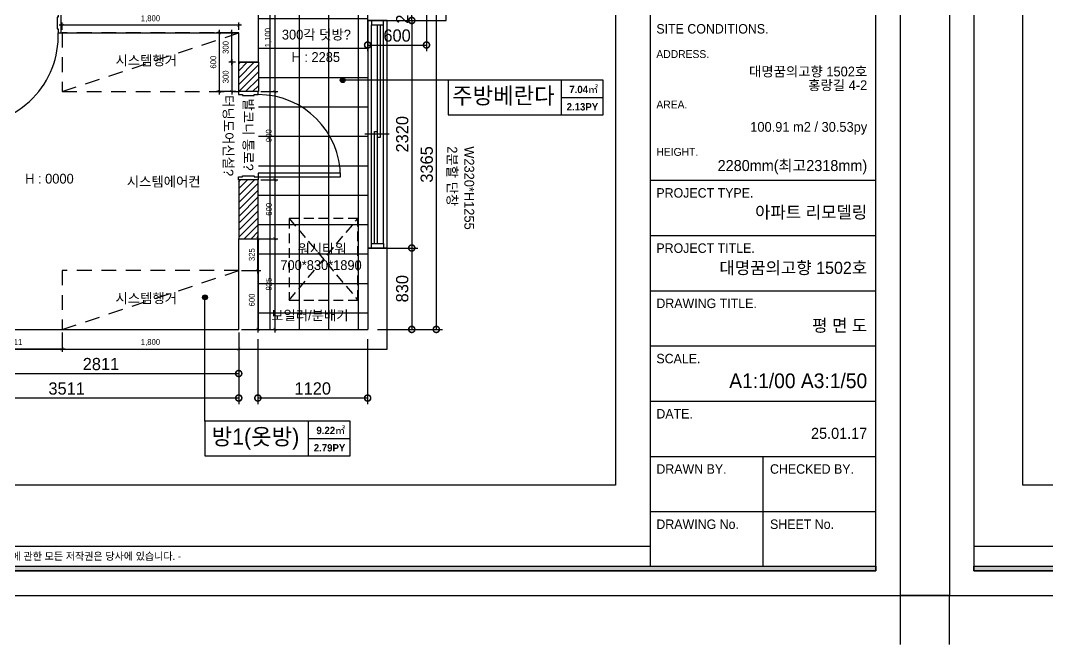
# Model space of a CAD drawing. Header units: millimetres. Extents: x 302328 to 345828, y 111587 to 154829.
# Drawn here: x 314855 to 325328, y 122618 to 128981 of the extents above; entities that cross this region are included whole.
import ezdxf
from ezdxf.enums import TextEntityAlignment as Align

# ---------------------------------------------------------------- set-up
doc = ezdxf.new("R2010")
doc.units = ezdxf.units.MM
doc.header["$LTSCALE"] = 100
doc.header["$PDMODE"] = 3
doc.linetypes.add('DASHEDX2', pattern=[1.5, 1, -0.5])
doc.linetypes.add('HID', pattern=[2.5, 1.5, -1])
doc.layers.get('DEFPOINTS').update_dxf_attribs({"color": 248})
for name, color, linetype in [('0-ELC TEXT', 7, 'Continuous'), ('03-TEXT', 3, 'Continuous'), ('03-WAL NEW', 3, 'Continuous'), ('06-FUR', 6, 'Continuous'), ('07-DIM', 5, 'Continuous'), ('07-DIM WAL', 5, 'Continuous'), ('C-HAT', 251, 'Continuous'), ('C-WALL1', 2, 'Continuous'), ('C-WIN', 4, 'Continuous'), ('CO-DO-FR', 7, 'Continuous'), ('CO-DOOR', 8, 'Continuous'), ('F-SYM', 7, 'Continuous'), ('FORM(YOURNAME)-11', 1, 'Continuous'), ('FORM(YOURNAME)-11 @ 1', 1, 'Continuous')]:
    doc.layers.add(name, color=color, linetype=linetype)
doc.styles.add('HY 울릉도 L', font='')
doc.styles.add('HY울릉도L', font='Expo M.ttf')
doc.styles.add('YOURNAME', font='HY울릉도M.TTF')
doc.styles.add('넥슨고딕', font='NEXONLv1GothicBold.ttf')
doc.styles.add('코레일둥고', font='Korail_Round_Gothic_Medium.ttf')
doc.styles.get('HY 울릉도 L').set_extended_font_data('HY울릉도L')
doc.dimstyles.new('30', dxfattribs={"dimscale": 30, "dimtxt": 2, "dimasz": 1, "dimexe": 1, "dimexo": 1, "dimgap": 1, "dimtad": 1, "dimdec": 0, "dimrnd": 0.05, "dimdsep": 46, "dimlunit": 6, "dimtxsty": 'HY 울릉도 L', "dimblk": 'ARCHTICK', "dimcen": 2.5, "dimdle": 1, "dimclrd": 133, "dimclre": 133, "dimclrt": 30, "dimadec": 0, "dimazin": 0, "dimtfac": 1, "dimtdec": 0, "dimtix": 1, "dimtmove": 2, "dimatfit": 3, "dimldrblk": 'ARCHTICK', "dimfxl": 0, "dimlwd": -1, "dimlwe": -1, "dimarcsym": 0})
doc.dimstyles.new('50', dxfattribs={"dimscale": 50, "dimtxt": 2.5, "dimasz": 2.5, "dimexe": 1.25, "dimexo": 2, "dimtad": 1, "dimdec": 0, "dimtxsty": 'HY울릉도L', "dimblk": 'DOTSMALL', "dimcen": 2.5, "dimclrd": 1, "dimclre": 1, "dimclrt": 2, "dimadec": 0, "dimazin": 0, "dimtfac": 1, "dimtdec": 0, "dimtix": 1, "dimtmove": 0, "dimatfit": 3, "dimldrblk": 'DOTSMALL', "dimfxl": 0, "dimarcsym": 0})
pattern_1 = [(45, (1e-10, -16360.403), (-35.355339, 35.355339), [])]

# ---------------------------------------------------------------- blocks, each defined once
blk = doc.blocks.new('FORM-PLAN')
at = {"layer": 'FORM(YOURNAME)-11'}
h = blk.add_hatch(color=256, dxfattribs=at)
h.dxf.hatch_style = 1
h.paths.add_polyline_path([(-71444, 55115), (10556, 55115), (10556, 54915), (-71444, 54915)])
h.paths.add_polyline_path([(-71444, -2085), (10556, -2085), (10556, -2285), (-71444, -2285)])
at = {"layer": 'DEFPOINTS', "color": 158}
for p, q in [((1346, 54915), (1346, -2085)), ((1346, -1285), (-71444, -1285))]:
    blk.add_line(p, q, dxfattribs=at)
for points in [[(-71444, -2285), (10556, -2285), (10556, 55115), (-71444, 55115)], [(-69444, 53115), (-64, 53115), (-64, 1215), (-69444, 1215)]]:
    blk.add_lwpolyline(points, close=True, dxfattribs=at)
at = {"layer": 'DEFPOINTS', "color": 1}
for points in [[(-72444, -5285), (-72444, -3285), (-74444, -3285)], [(11556, -5285), (11556, -3285), (13556, -3285)]]:
    blk.add_lwpolyline(points, dxfattribs=at)
at = {"layer": 'FORM(YOURNAME)-11', "color": 14}
for p, q in [((1346, 13651), (10556, 13651)), ((1346, 11398), (10556, 11398)), ((1346, 9146), (10556, 9146)), ((1346, 6893), (10556, 6893)), ((1346, 4641), (10556, 4641)), ((1346, 2388), (10556, 2388)), ((5951, 2388), (5951, -2085)), ((1346, 136), (10556, 136))]:
    blk.add_line(p, q, dxfattribs=at)
at = {"layer": 'FORM(YOURNAME)-11', "color": 250}
blk.add_lwpolyline([(-72444, -3285), (11556, -3285), (11556, 56115), (-72444, 56115)], close=True, dxfattribs=at)
at = {"layer": 'FORM(YOURNAME)-11'}
blk.add_lwpolyline([(-71444, -2085), (10556, -2085), (10556, -2285), (-71444, -2285)], close=True, dxfattribs=at)
at = {"layer": 'FORM(YOURNAME)-11', "color": 14, "style": 'YOURNAME'}
for s, height, p in [('SITE CONDITIONS.', 386.14, (1603, 19829)), ('PROJECT TYPE.', 386.14, (1603, 13136)), ('PROJECT TITLE.', 386.14, (1603, 10883)), ('DRAWING TITLE.', 386.14, (1603, 8631)), ('SCALE.', 386.1, (1603, 6378)), ('DATE.', 386.1, (1603, 4126)), ('DRAWN BY.', 386.1, (1603, 1873)), ('CHECKED BY.', 386.14, (6240, 1873)), ('DRAWING No.', 386.14, (1603, -379)), ('SHEET No.', 386.1, (6240, -379))]:
    blk.add_text(s, height=height, dxfattribs=at).set_placement(p, align=Align.MIDDLE_LEFT)
at = {"layer": 'FORM(YOURNAME)-11', "color": 251, "style": 'YOURNAME'}
for s, p in [('ADDRESS.', (1603, 18799)), ('AREA.', (1603, 16740)), ('HEIGHT.', (1603, 14809))]:
    blk.add_text(s, height=321.8, dxfattribs=at).set_placement(p, align=Align.MIDDLE_LEFT)
at = {"layer": 'FORM(YOURNAME)-11', "color": 1, "style": 'YOURNAME'}
blk.add_text("- 본 도서는 어떠한 경우에도 무단으로 도용할 수 없으며 도용시 '지적재산권' 보호에 관한 법률에 의거, 법적 분쟁이 발생합니다.  또한 본 도서에 관한 모든 저작권은 당사에 있습니다. -", height=300, dxfattribs=at).set_placement((-32990, -1685), align=Align.MIDDLE_CENTER)
at = {"layer": 'FORM(YOURNAME)-11', "color": 3, "style": 'YOURNAME'}
for tag, height, p in [('1', 450, (9905, 18188)), ('2', 450, (9905, 17544)), ('3', 450, (9905, 16257)), ('4', 450, (9905, 14326)), ('5', 515, (9905, 12009)), ('6', 515, (9905, 9757)), ('7', 515, (9905, 7504)), ('8', 515, (9905, 5252)), ('9', 515, (9905, 2999)), ('10', 515, (5655, 811)), ('11', 515, (9905, 747)), ('12', 515, (5655, -1441)), ('13', 515, (9905, -1441))]:
    blk.add_attdef(tag, text='', height=height, dxfattribs=at).set_placement(p, align=Align.MIDDLE_RIGHT)
blk = doc.blocks.new('*U956')
at = {"layer": 'F-SYM'}
ref = blk.add_blockref('FORM-PLAN', (320939, 123939), dxfattribs=dict(at, xscale=0.2500000000000001, yscale=0.2500000000000001, zscale=0.2500000000000001))
ref.add_attrib('4', '2280mm(최고2318mm)', dxfattribs={"layer": 'FORM(YOURNAME)-11 @ 1', "color": 3, "height": 112.5, "style": 'YOURNAME'}).set_placement((323490, 127502), align=Align.MIDDLE_RIGHT)
ref.add_attrib('3', '100.91 m2 / 30.53py', dxfattribs={"layer": 'FORM(YOURNAME)-11 @ 1', "color": 3, "height": 100, "style": 'YOURNAME'}).set_placement((323490, 127896), align=Align.MIDDLE_RIGHT)
ref.add_attrib('2', '홍랑길 4-2', dxfattribs={"layer": 'FORM(YOURNAME)-11 @ 1', "color": 3, "height": 100, "style": 'YOURNAME'}).set_placement((323490, 128321), align=Align.MIDDLE_RIGHT)
ref.add_attrib('1', '대명꿈의고향 1502호', dxfattribs={"layer": 'FORM(YOURNAME)-11 @ 1', "color": 3, "height": 100, "style": 'YOURNAME'}).set_placement((323490, 128461), align=Align.MIDDLE_RIGHT)
ref.add_attrib('5', '아파트 리모델링', dxfattribs={"layer": 'FORM(YOURNAME)-11 @ 1', "color": 3, "height": 125, "style": 'YOURNAME'}).set_placement((323490, 127026), align=Align.MIDDLE_RIGHT)
ref.add_attrib('6', '대명꿈의고향 1502호', dxfattribs={"layer": 'FORM(YOURNAME)-11 @ 1', "color": 3, "height": 125, "style": 'YOURNAME'}).set_placement((323490, 126459), align=Align.MIDDLE_RIGHT)
ref.add_attrib('7', '평 면 도', dxfattribs={"layer": 'FORM(YOURNAME)-11 @ 1', "color": 3, "height": 125, "style": 'YOURNAME'}).set_placement((323490, 125871), align=Align.MIDDLE_RIGHT)
ref.add_attrib('8', 'A1:1/00 A3:1/50', dxfattribs={"layer": 'FORM(YOURNAME)-11 @ 1', "color": 3, "height": 150, "style": 'YOURNAME'}).set_placement((323490, 125307), align=Align.MIDDLE_RIGHT)
ref.add_attrib('9', '25.01.17', dxfattribs={"layer": 'FORM(YOURNAME)-11 @ 1', "color": 3, "height": 112.5, "style": 'YOURNAME'}).set_placement((323490, 124771), align=Align.MIDDLE_RIGHT)
blk = doc.blocks.new('FLOORPLAN')
at = {"layer": 'C-WALL1'}
for p, q in [((340383, 99519), (340383, 99734)), ((338468, 99094), (338468, 99639)), ((336457, 99394), (336457, 99594)), ((339583, 99519), (340383, 99519)), ((336457, 99394), (338268, 99394)), ((338268, 99094), (338268, 99394)), ((338468, 99094), (338268, 99094)), ((338268, 96369), (338268, 97294)), ((338268, 97294), (338468, 97294)), ((338468, 96369), (338468, 97294)), ((339783, 96169), (339783, 97199)), ((334757, 96369), (338268, 96369)), ((338468, 96369), (339583, 96369)), ((327877, 96169), (339783, 96169))]:
    blk.add_line(p, q, dxfattribs=at)
blk.add_lwpolyline([(339783, 97199), (339583, 97199), (339583, 96369)], dxfattribs=at)
at = {"layer": 'C-WIN'}
for p, q in [((339623, 97244), (339623, 99474)), ((339683, 97244), (339683, 99474)), ((339743, 97244), (339743, 99474)), ((339803, 98359), (339553, 98359))]:
    blk.add_line(p, q, dxfattribs=at)
for points in [[(339583, 99519), (339583, 97199), (339783, 97199), (339783, 99519)], [(339623, 99474), (339743, 99474), (339743, 99519), (339623, 99519)], [(339743, 97199), (339623, 97199), (339623, 97244), (339743, 97244)]]:
    blk.add_lwpolyline(points, close=True, dxfattribs=at)
for points in [[(339683, 98329), (339713, 98329), (339713, 99474)], [(339653, 97244), (339653, 98389), (339683, 98389)]]:
    blk.add_lwpolyline(points, dxfattribs=at)
at = {"layer": 'CO-DO-FR'}
blk.add_lwpolyline([(336457, 99394), (336457, 99594), (336427, 99594), (336427, 99554), (336417, 99554), (336417, 99434), (336427, 99434), (336427, 99394), (336457, 99394)], close=True, dxfattribs=at)
at = {"layer": 'CO-DOOR'}
blk.add_arc((335517, 99364), 910, 269.3707, 1.8614, dxfattribs=at)
blk = doc.blocks.new('_DOTSMALL')
at = {"color": 0, "linetype": 'ByBlock', "const_width": 0.5}
blk.add_lwpolyline([(-0.0625, 0, 1), (0.0625, 0, 1)], format="xyb", close=True, dxfattribs=at)
blk = doc.blocks.new('*D736')
at = {"layer": '07-DIM', "color": 1, "lineweight": -2}
for p, q in [((318395, 129096), (318395, 128668)), ((318995, 129096), (318995, 128668)), ((318395, 128731), (318995, 128731))]:
    blk.add_line(p, q, dxfattribs=at)
at = {"layer": 'DEFPOINTS', "color": 0}
for p in [(318395, 129196), (318995, 129196), (318995, 128731)]:
    blk.add_point(p, dxfattribs=at)
at = {"layer": '07-DIM', "color": 1, "lineweight": -2, "xscale": 125, "yscale": 125, "zscale": 125, "rotation": 180}
blk.add_blockref('_DOTSMALL', (318395, 128731), dxfattribs=at)
at = {"layer": '07-DIM', "color": 1, "lineweight": -2, "xscale": 125, "yscale": 125, "zscale": 125}
blk.add_blockref('_DOTSMALL', (318995, 128731), dxfattribs=at)
at = {"layer": '07-DIM', "color": 2, "insert": (318695, 128827), "char_height": 125, "attachment_point": 5, "style": 'HY울릉도L'}
blk.add_mtext('600', dxfattribs=at)
blk = doc.blocks.new('*D737')
at = {"layer": '07-DIM', "color": 1, "lineweight": -2}
for p, q in [((318495, 129196), (319158, 129196)), ((319095, 129196), (319095, 125831)), ((318495, 125831), (319158, 125831))]:
    blk.add_line(p, q, dxfattribs=at)
at = {"layer": 'DEFPOINTS', "color": 0}
for p in [(318395, 129196), (318395, 125831), (319095, 125831)]:
    blk.add_point(p, dxfattribs=at)
at = {"layer": '07-DIM', "color": 1, "lineweight": -2, "xscale": 125, "yscale": 125, "zscale": 125}
for p, rotation in [((319095, 129196), 90), ((319095, 125831), 270)]:
    blk.add_blockref('_DOTSMALL', p, dxfattribs=dict(at, rotation=rotation))
at = {"layer": '07-DIM', "color": 2, "insert": (318998, 127513), "char_height": 125, "attachment_point": 5, "rotation": 90, "style": 'HY울릉도L'}
blk.add_mtext('3365', dxfattribs=at)
blk = doc.blocks.new('*D738')
at = {"layer": '07-DIM', "color": 1, "lineweight": -2}
for p, q in [((318845, 129196), (318845, 129321)), ((318495, 129196), (318908, 129196)), ((318845, 128981), (318845, 129196)), ((318495, 128981), (318908, 128981)), ((318845, 128981), (318845, 128856))]:
    blk.add_line(p, q, dxfattribs=at)
at = {"layer": 'DEFPOINTS', "color": 0}
for p in [(318395, 129196), (318845, 129196), (318395, 128981)]:
    blk.add_point(p, dxfattribs=at)
at = {"layer": '07-DIM', "color": 1, "lineweight": -2, "xscale": 125, "yscale": 125, "zscale": 125}
for p, rotation in [((318845, 129196), 270), ((318845, 128981), 90)]:
    blk.add_blockref('_DOTSMALL', p, dxfattribs=dict(at, rotation=rotation))
at = {"layer": '07-DIM', "color": 2, "insert": (318748, 129088), "char_height": 125, "attachment_point": 5, "rotation": 90, "style": 'HY울릉도L'}
blk.add_mtext('215', dxfattribs=at)
blk = doc.blocks.new('*D718')
at = {"layer": '07-DIM', "color": 1, "lineweight": -2}
for p, q in [((318495, 128981), (318908, 128981)), ((318845, 128981), (318845, 126661)), ((318535, 126661), (318908, 126661))]:
    blk.add_line(p, q, dxfattribs=at)
at = {"layer": 'DEFPOINTS', "color": 0}
for p in [(318395, 128981), (318435, 126661), (318845, 126661)]:
    blk.add_point(p, dxfattribs=at)
at = {"layer": '07-DIM', "color": 1, "lineweight": -2, "xscale": 125, "yscale": 125, "zscale": 125}
for p, rotation in [((318845, 128981), 90), ((318845, 126661), 270)]:
    blk.add_blockref('_DOTSMALL', p, dxfattribs=dict(at, rotation=rotation))
at = {"layer": '07-DIM', "color": 2, "insert": (318748, 127821), "char_height": 125, "attachment_point": 5, "rotation": 90, "style": 'HY울릉도L'}
blk.add_mtext('2320', dxfattribs=at)
blk = doc.blocks.new('*D719')
at = {"layer": '07-DIM', "color": 1, "lineweight": -2}
for p, q in [((318495, 126661), (318908, 126661)), ((318845, 126661), (318845, 125831)), ((318495, 125831), (318908, 125831))]:
    blk.add_line(p, q, dxfattribs=at)
at = {"layer": 'DEFPOINTS', "color": 0}
for p in [(318395, 126661), (318395, 125831), (318845, 125831)]:
    blk.add_point(p, dxfattribs=at)
at = {"layer": '07-DIM', "color": 1, "lineweight": -2, "xscale": 125, "yscale": 125, "zscale": 125}
for p, rotation in [((318845, 126661), 90), ((318845, 125831), 270)]:
    blk.add_blockref('_DOTSMALL', p, dxfattribs=dict(at, rotation=rotation))
at = {"layer": '07-DIM', "color": 2, "insert": (318748, 126246), "char_height": 125, "attachment_point": 5, "rotation": 90, "style": 'HY울릉도L'}
blk.add_mtext('830', dxfattribs=at)
blk = doc.blocks.new('*D720')
at = {"layer": '07-DIM', "color": 1, "lineweight": -2}
for p, q in [((317275, 125731), (317275, 125068)), ((318395, 125731), (318395, 125068)), ((318395, 125131), (317275, 125131))]:
    blk.add_line(p, q, dxfattribs=at)
at = {"layer": 'DEFPOINTS', "color": 0}
for p in [(317275, 125831), (318395, 125831), (317275, 125131)]:
    blk.add_point(p, dxfattribs=at)
at = {"layer": '07-DIM', "color": 1, "lineweight": -2, "xscale": 125, "yscale": 125, "zscale": 125, "rotation": 180}
blk.add_blockref('_DOTSMALL', (317275, 125131), dxfattribs=at)
at = {"layer": '07-DIM', "color": 1, "lineweight": -2, "xscale": 125, "yscale": 125, "zscale": 125}
blk.add_blockref('_DOTSMALL', (318395, 125131), dxfattribs=at)
at = {"layer": '07-DIM', "color": 2, "insert": (317835, 125228), "char_height": 125, "attachment_point": 5, "style": 'HY울릉도L'}
blk.add_mtext('1120', dxfattribs=at)
blk = doc.blocks.new('*D721')
at = {"layer": '07-DIM', "color": 1, "lineweight": -2}
for p, q in [((313569, 125731), (313569, 125068)), ((317080, 125731), (317080, 125068)), ((317080, 125131), (313569, 125131))]:
    blk.add_line(p, q, dxfattribs=at)
at = {"layer": 'DEFPOINTS', "color": 0}
for p in [(313569, 125831), (317080, 125831), (313569, 125131)]:
    blk.add_point(p, dxfattribs=at)
at = {"layer": '07-DIM', "color": 1, "lineweight": -2, "xscale": 125, "yscale": 125, "zscale": 125, "rotation": 180}
blk.add_blockref('_DOTSMALL', (313569, 125131), dxfattribs=at)
at = {"layer": '07-DIM', "color": 1, "lineweight": -2, "xscale": 125, "yscale": 125, "zscale": 125}
blk.add_blockref('_DOTSMALL', (317080, 125131), dxfattribs=at)
at = {"layer": '07-DIM', "color": 2, "insert": (315325, 125227), "char_height": 125, "attachment_point": 5, "style": 'HY울릉도L'}
blk.add_mtext('3511', dxfattribs=at)
blk = doc.blocks.new('*D705')
at = {"layer": '07-DIM', "color": 1, "lineweight": -2}
for p, q in [((314269, 125731), (314269, 125318)), ((317080, 125731), (317080, 125318)), ((314269, 125381), (317080, 125381))]:
    blk.add_line(p, q, dxfattribs=at)
at = {"layer": 'DEFPOINTS', "color": 0}
for p in [(314269, 125831), (317080, 125831), (317080, 125381)]:
    blk.add_point(p, dxfattribs=at)
at = {"layer": '07-DIM', "color": 1, "lineweight": -2, "xscale": 125, "yscale": 125, "zscale": 125, "rotation": 180}
blk.add_blockref('_DOTSMALL', (314269, 125381), dxfattribs=at)
at = {"layer": '07-DIM', "color": 1, "lineweight": -2, "xscale": 125, "yscale": 125, "zscale": 125}
blk.add_blockref('_DOTSMALL', (317080, 125381), dxfattribs=at)
at = {"layer": '07-DIM', "color": 2, "insert": (315675, 125477), "char_height": 125, "attachment_point": 5, "style": 'HY울릉도L'}
blk.add_mtext('2811', dxfattribs=at)
blk = doc.blocks.new('_ArchTick')
at = {"color": 0, "linetype": 'ByBlock', "const_width": 0.15}
blk.add_lwpolyline([(-0.5, -0.5), (0.5, 0.5)], dxfattribs=at)
blk = doc.blocks.new('*D756')
at = {"layer": '07-DIM WAL', "color": 133}
for p, q in [((314269, 125801), (314269, 125601)), ((315280, 125801), (315280, 125601)), ((315310, 125631), (314239, 125631))]:
    blk.add_line(p, q, dxfattribs=at)
at = {"layer": 'DEFPOINTS', "color": 0}
for p in [(314269, 125831), (315280, 125831), (314269, 125631)]:
    blk.add_point(p, dxfattribs=at)
at = {"layer": '07-DIM WAL', "color": 133, "xscale": 30, "yscale": 30, "zscale": 30, "rotation": 180}
blk.add_blockref('_ArchTick', (314269, 125631), dxfattribs=at)
at = {"layer": '07-DIM WAL', "color": 133, "xscale": 30, "yscale": 30, "zscale": 30}
blk.add_blockref('_ArchTick', (315280, 125631), dxfattribs=at)
at = {"layer": '07-DIM WAL', "color": 30, "insert": (314775, 125697), "char_height": 60, "attachment_point": 5, "style": 'HY 울릉도 L'}
blk.add_mtext('1,011', dxfattribs=at)
blk = doc.blocks.new('*D757')
at = {"layer": '07-DIM WAL', "color": 133}
for p, q in [((315280, 125801), (315280, 125601)), ((317080, 125801), (317080, 125601)), ((315250, 125631), (317110, 125631))]:
    blk.add_line(p, q, dxfattribs=at)
at = {"layer": 'DEFPOINTS', "color": 0}
for p in [(315280, 125831), (317080, 125831), (317080, 125631)]:
    blk.add_point(p, dxfattribs=at)
at = {"layer": '07-DIM WAL', "color": 133, "xscale": 30, "yscale": 30, "zscale": 30, "rotation": 180}
blk.add_blockref('_ArchTick', (315280, 125631), dxfattribs=at)
at = {"layer": '07-DIM WAL', "color": 133, "xscale": 30, "yscale": 30, "zscale": 30}
blk.add_blockref('_ArchTick', (317080, 125631), dxfattribs=at)
at = {"layer": '07-DIM WAL', "color": 30, "insert": (316180, 125697), "char_height": 60, "attachment_point": 5, "style": 'HY 울릉도 L'}
blk.add_mtext('1,800', dxfattribs=at)
blk = doc.blocks.new('*D758')
at = {"layer": '07-DIM WAL', "color": 133}
for p, q in [((317110, 126431), (317305, 126431)), ((317275, 126461), (317275, 125801)), ((317110, 125831), (317305, 125831))]:
    blk.add_line(p, q, dxfattribs=at)
at = {"layer": 'DEFPOINTS', "color": 0}
for p in [(317080, 126431), (317080, 125831), (317275, 125831)]:
    blk.add_point(p, dxfattribs=at)
at = {"layer": '07-DIM WAL', "color": 133, "xscale": 30, "yscale": 30, "zscale": 30}
for p, rotation in [((317275, 126431), 90), ((317275, 125831), 270)]:
    blk.add_blockref('_ArchTick', p, dxfattribs=dict(at, rotation=rotation))
at = {"layer": '07-DIM WAL', "color": 30, "insert": (317214, 126131), "char_height": 60, "attachment_point": 5, "rotation": 90, "style": 'HY 울릉도 L'}
blk.add_mtext('600', dxfattribs=at)
blk = doc.blocks.new('*D759')
at = {"layer": '07-DIM WAL', "color": 133}
for p, q in [((317050, 128856), (316852, 128856)), ((316882, 128886), (316882, 128226)), ((317050, 128256), (316852, 128256))]:
    blk.add_line(p, q, dxfattribs=at)
at = {"layer": 'DEFPOINTS', "color": 0}
for p in [(317080, 128856), (316882, 128256), (317080, 128256)]:
    blk.add_point(p, dxfattribs=at)
at = {"layer": '07-DIM WAL', "color": 133, "xscale": 30, "yscale": 30, "zscale": 30}
for p, rotation in [((316882, 128856), 90), ((316882, 128256), 270)]:
    blk.add_blockref('_ArchTick', p, dxfattribs=dict(at, rotation=rotation))
at = {"layer": '07-DIM WAL', "color": 30, "insert": (316821, 128556), "char_height": 60, "attachment_point": 5, "rotation": 90, "style": 'HY 울릉도 L'}
blk.add_mtext('600', dxfattribs=at)
blk = doc.blocks.new('*D728')
at = {"layer": '07-DIM WAL', "color": 133}
for p, q in [((317110, 126756), (317305, 126756)), ((317275, 126401), (317275, 126786)), ((317110, 126431), (317305, 126431))]:
    blk.add_line(p, q, dxfattribs=at)
at = {"layer": 'DEFPOINTS', "color": 0}
for p in [(317080, 126756), (317275, 126756), (317080, 126431)]:
    blk.add_point(p, dxfattribs=at)
at = {"layer": '07-DIM WAL', "color": 133, "xscale": 30, "yscale": 30, "zscale": 30}
for p, rotation in [((317275, 126756), 90), ((317275, 126431), 270)]:
    blk.add_blockref('_ArchTick', p, dxfattribs=dict(at, rotation=rotation))
at = {"layer": '07-DIM WAL', "color": 30, "insert": (317214, 126593), "char_height": 60, "attachment_point": 5, "rotation": 90, "style": 'HY 울릉도 L'}
blk.add_mtext('325', dxfattribs=at)
blk = doc.blocks.new('*D703')
at = {"layer": '07-DIM WAL', "color": 133}
for p, q in [((317305, 126756), (317478, 126756)), ((317448, 126786), (317448, 125801)), ((317305, 125831), (317478, 125831))]:
    blk.add_line(p, q, dxfattribs=at)
at = {"layer": 'DEFPOINTS', "color": 0}
for p in [(317275, 126756), (317275, 125831), (317448, 125831)]:
    blk.add_point(p, dxfattribs=at)
at = {"layer": '07-DIM WAL', "color": 133, "xscale": 30, "yscale": 30, "zscale": 30}
for p, rotation in [((317448, 126756), 90), ((317448, 125831), 270)]:
    blk.add_blockref('_ArchTick', p, dxfattribs=dict(at, rotation=rotation))
at = {"layer": '07-DIM WAL', "color": 30, "insert": (317387, 126293), "char_height": 60, "attachment_point": 5, "rotation": 90, "style": 'HY 울릉도 L'}
blk.add_mtext('925', dxfattribs=at)
blk = doc.blocks.new('*D763')
at = {"layer": '07-DIM WAL', "color": 133}
for p, q in [((317048, 128856), (316979, 128856)), ((317009, 128526), (317009, 128886)), ((317048, 128556), (316979, 128556))]:
    blk.add_line(p, q, dxfattribs=at)
at = {"layer": 'DEFPOINTS', "color": 0}
for p in [(317009, 128856), (317078, 128856), (317078, 128556)]:
    blk.add_point(p, dxfattribs=at)
at = {"layer": '07-DIM WAL', "color": 133, "xscale": 30, "yscale": 30, "zscale": 30}
for p, rotation in [((317009, 128856), 90), ((317009, 128556), 270)]:
    blk.add_blockref('_ArchTick', p, dxfattribs=dict(at, rotation=rotation))
at = {"layer": '07-DIM WAL', "color": 30, "insert": (316947, 128706), "char_height": 60, "attachment_point": 5, "rotation": 90, "style": 'HY 울릉도 L'}
blk.add_mtext('300', dxfattribs=at)
blk = doc.blocks.new('*D764')
at = {"layer": '07-DIM WAL', "color": 133}
for p, q in [((317048, 128556), (316979, 128556)), ((317009, 128586), (317009, 128226)), ((317048, 128256), (316979, 128256))]:
    blk.add_line(p, q, dxfattribs=at)
at = {"layer": 'DEFPOINTS', "color": 0}
for p in [(317078, 128556), (317009, 128256), (317078, 128256)]:
    blk.add_point(p, dxfattribs=at)
at = {"layer": '07-DIM WAL', "color": 133, "xscale": 30, "yscale": 30, "zscale": 30}
for p, rotation in [((317009, 128556), 90), ((317009, 128256), 270)]:
    blk.add_blockref('_ArchTick', p, dxfattribs=dict(at, rotation=rotation))
at = {"layer": '07-DIM WAL', "color": 30, "insert": (316947, 128406), "char_height": 60, "attachment_point": 5, "rotation": 90, "style": 'HY 울릉도 L'}
blk.add_mtext('300', dxfattribs=at)
blk = doc.blocks.new('*D765')
at = {"layer": '07-DIM WAL', "color": 133}
for p, q in [((317110, 128932), (315250, 128932)), ((315280, 128886), (315280, 128962)), ((317080, 128886), (317080, 128962))]:
    blk.add_line(p, q, dxfattribs=at)
at = {"layer": 'DEFPOINTS', "color": 0}
for p in [(315280, 128932), (315280, 128856), (317080, 128856)]:
    blk.add_point(p, dxfattribs=at)
at = {"layer": '07-DIM WAL', "color": 133, "xscale": 30, "yscale": 30, "zscale": 30, "rotation": 180}
blk.add_blockref('_ArchTick', (315280, 128932), dxfattribs=at)
at = {"layer": '07-DIM WAL', "color": 133, "xscale": 30, "yscale": 30, "zscale": 30}
blk.add_blockref('_ArchTick', (317080, 128932), dxfattribs=at)
at = {"layer": '07-DIM WAL', "color": 30, "insert": (316180, 128998), "char_height": 60, "attachment_point": 5, "style": 'HY 울릉도 L'}
blk.add_mtext('1,800', dxfattribs=at)
blk = doc.blocks.new('*D777')
at = {"layer": '07-DIM WAL', "color": 133}
for p, q in [((317305, 128256), (317478, 128256)), ((317448, 128286), (317448, 127326)), ((317305, 127356), (317478, 127356))]:
    blk.add_line(p, q, dxfattribs=at)
at = {"layer": 'DEFPOINTS', "color": 0}
for p in [(317275, 128256), (317275, 127356), (317448, 127356)]:
    blk.add_point(p, dxfattribs=at)
at = {"layer": '07-DIM WAL', "color": 133, "xscale": 30, "yscale": 30, "zscale": 30}
for p, rotation in [((317448, 128256), 90), ((317448, 127356), 270)]:
    blk.add_blockref('_ArchTick', p, dxfattribs=dict(at, rotation=rotation))
at = {"layer": '07-DIM WAL', "color": 30, "insert": (317387, 127806), "char_height": 60, "attachment_point": 5, "rotation": 90, "style": 'HY 울릉도 L'}
blk.add_mtext('900', dxfattribs=at)
blk = doc.blocks.new('D-001')
at = {"layer": 'CO-DO-FR'}
for points in [[(0, 200), (0, 0), (30, 0), (30, 40), (40, 40), (40, 160), (30, 160), (30, 200), (0, 200)], [(900, 200), (900, 0), (870, 0), (870, 40), (860, 40), (860, 160), (870, 160), (870, 200), (900, 200)]]:
    blk.add_lwpolyline(points, close=True, dxfattribs=at)
at = {"layer": 'CO-DOOR'}
blk.add_lwpolyline([(830, 1040), (830, 200), (870, 200), (870, 1040)], close=True, dxfattribs=at)
blk.add_arc((870, 200), 840, 90, 180, dxfattribs=at)
blk = doc.blocks.new('*D778')
at = {"layer": '07-DIM WAL', "color": 133}
for p, q in [((317450, 127386), (317450, 126726)), ((317308, 127356), (317480, 127356)), ((317305, 126756), (317480, 126756))]:
    blk.add_line(p, q, dxfattribs=at)
at = {"layer": 'DEFPOINTS', "color": 0}
for p in [(317278, 127356), (317275, 126756), (317450, 126756)]:
    blk.add_point(p, dxfattribs=at)
at = {"layer": '07-DIM WAL', "color": 133, "xscale": 30, "yscale": 30, "zscale": 30}
for p, rotation in [((317450, 127356), 90), ((317450, 126756), 270)]:
    blk.add_blockref('_ArchTick', p, dxfattribs=dict(at, rotation=rotation))
at = {"layer": '07-DIM WAL', "color": 30, "insert": (317389, 127056), "char_height": 60, "attachment_point": 5, "rotation": 90, "style": 'HY 울릉도 L'}
blk.add_mtext('600', dxfattribs=at)
blk = doc.blocks.new('*D837')
at = {"layer": '07-DIM WAL', "color": 133}
for p, q in [((317310, 129356), (317478, 129356)), ((317448, 129386), (317448, 128226)), ((317308, 128256), (317478, 128256))]:
    blk.add_line(p, q, dxfattribs=at)
at = {"layer": 'DEFPOINTS', "color": 0}
for p in [(317280, 129356), (317278, 128256), (317448, 128256)]:
    blk.add_point(p, dxfattribs=at)
at = {"layer": '07-DIM WAL', "color": 133, "xscale": 30, "yscale": 30, "zscale": 30}
for p, rotation in [((317448, 129356), 90), ((317448, 128256), 270)]:
    blk.add_blockref('_ArchTick', p, dxfattribs=dict(at, rotation=rotation))
at = {"layer": '07-DIM WAL', "color": 30, "insert": (317382, 128806), "char_height": 60, "attachment_point": 5, "rotation": 90, "style": 'HY 울릉도 L'}
blk.add_mtext('1,100', dxfattribs=at)
blk = doc.blocks.new('*U957')
at = {"layer": 'F-SYM', "xscale": 0.2500000000000001, "yscale": 0.2500000000000001, "zscale": 0.2500000000000001}
blk.add_blockref('FORM-PLAN', (342439, 123939), dxfattribs=at)

msp = doc.modelspace()

# ---------------------------------------------------------------- hatches: boundary and pattern name
at = {"layer": '0-ELC TEXT'}
h = msp.add_hatch(color=256, dxfattribs=at)
h.dxf.hatch_style = 1
edge = h.paths.add_edge_path()
edge.add_arc((318140.7, 128372.1), 25, -180, 180)
h = msp.add_hatch(color=256, dxfattribs=at)
h.dxf.hatch_style = 1
edge = h.paths.add_edge_path()
edge.add_arc((316736.1, 126157.5), 25, 180, 540, ccw=False)
at = {"layer": '03-WAL NEW'}
h = msp.add_hatch(dxfattribs=at)
h.set_pattern_fill('_USER', color=256, scale=50, angle=45, pattern_type=0)
h.set_pattern_definition(pattern_1)
h.paths.add_polyline_path([(317080.3, 128555.6), (317280.3, 128555.6), (317280.3, 128255.6), (317080.3, 128255.6)])
h = msp.add_hatch(dxfattribs=at)
h.set_pattern_fill('_USER', color=256, scale=50, angle=45, pattern_type=0)
h.set_pattern_definition(pattern_1)
h.paths.add_polyline_path([(317080.3, 126755.6), (317277.8, 126755.6), (317277.8, 127355.6), (317080.3, 127355.6)])
at = {"layer": 'C-HAT'}
h = msp.add_hatch(dxfattribs=at)
h.set_pattern_fill('_USER', color=256, scale=300, double=1, pattern_type=0)
h.set_pattern_definition([(0, (0, 0), (0, 300), []), (90, (0, 0), (-300, 2e-14), [])])
h.paths.add_polyline_path([(318995.3, 131640.6), (318395.3, 131640.6), (318395.3, 129955.6), (317780.3, 129955.6), (317780.3, 129355.6), (317280.3, 129355.6), (317280.3, 125830.6), (318395.3, 125830.6), (318395.3, 129195.6), (318995.3, 129195.6)])

# ---------------------------------------------------------------- linework, layer by layer
at = {"layer": '0-ELC TEXT'}
for p, q in [((319215.4, 128372.1), (318140.7, 128372.1)), ((320372.6, 128018.4), (320372.6, 128372.1)), ((320372.6, 128195.3), (320797.3, 128195.3)), ((317793.3, 124540.9), (317793.3, 124894.7)), ((317793.3, 124717.8), (318218, 124717.8))]:
    msp.add_line(p, q, dxfattribs=at)
for points in [[(319215.4, 128018.4), (320797.3, 128018.4), (320797.3, 128372.1), (319215.4, 128372.1)], [(316736.1, 124540.9), (318218, 124540.9), (318218, 124894.7), (316736.1, 124894.7)]]:
    msp.add_lwpolyline(points, close=True, dxfattribs=at)
msp.add_lwpolyline([(316736.1, 124894.7), (316736.1, 126157.5)], dxfattribs=at)
for centre in [(318140.7, 128372.1), (316736.1, 126157.5)]:
    msp.add_circle(centre, 25, dxfattribs=at)
at = {"layer": '03-WAL NEW'}
for points in [[(317080.3, 128555.6), (317280.3, 128555.6), (317280.3, 128255.6), (317080.3, 128255.6)], [(317080.3, 126755.6), (317277.8, 126755.6), (317277.8, 127355.6), (317080.3, 127355.6)]]:
    msp.add_lwpolyline(points, close=True, dxfattribs=at)
at = {"layer": '06-FUR', "color": 7, "linetype": 'DASHEDX2'}
for p, q in [((317595.3, 126130.6), (318295.3, 126960.6)), ((317595.3, 126960.6), (318295.3, 126130.6))]:
    msp.add_line(p, q, dxfattribs=at)
at = {"layer": '06-FUR', "linetype": 'HID'}
for points in [[(315280.3, 128255.6), (317080.3, 128255.6), (317080.3, 128855.6), (315280.3, 128855.6), (315280.3, 128255.6), (317080.3, 128855.6)], [(315280.3, 125830.6), (317080.3, 125830.6), (317080.3, 126430.6), (315280.3, 126430.6), (315280.3, 125830.6), (317080.3, 126430.6)]]:
    msp.add_lwpolyline(points, dxfattribs=at)
at = {"layer": '06-FUR', "color": 7, "linetype": 'DASHEDX2'}
msp.add_lwpolyline([(317595.3, 126130.6), (318295.3, 126130.6), (318295.3, 126960.6), (317595.3, 126960.6)], close=True, dxfattribs=at)

# ---------------------------------------------------------------- block references
msp.add_blockref('FLOORPLAN', (-21187.3, 29461.5))
at = {"layer": '07-DIM WAL'}
for name in ['*U956', '*U957']:
    msp.add_blockref(name, (0, 0), dxfattribs=at)
at = {"layer": 'CO-DOOR', "rotation": 270}
msp.add_blockref('D-001', (317077.8, 128255.6), dxfattribs=at)

# ---------------------------------------------------------------- texts
at = {"layer": '0-ELC TEXT', "style": '코레일둥고'}
for s, p in [('300각 덧방?', (317520.1, 128787)), ('시스템행거', (315823.2, 128523.8)), ('H : 2285', (317618.8, 128558.2)), ('H : 0000', (314902.4, 127318)), ('시스템에어컨', (315938.2, 127287.6)), ('워시타워', (317680.4, 126604)), ('700*830*1890', (317504.8, 126436.5)), ('시스템행거', (315823.2, 126098.8)), ('보일러/분배기', (317411, 125924.1))]:
    msp.add_text(s, height=100, dxfattribs=at).set_placement(p)
for s, p in [('터닝도어신설?', (316925.3, 128219.6)), ('2분할 단창', (319208.3, 127698.2)), ('W2320*H1255', (319381.3, 127698.2))]:
    msp.add_text(s, height=100, rotation=270, dxfattribs=at).set_placement(p)
at = {"layer": '0-ELC TEXT', "color": 10, "style": '코레일둥고'}
msp.add_text('발코니 통로?', height=100, rotation=270, dxfattribs=at).set_placement((317128.4, 128185.6))
at = {"layer": '03-TEXT'}
for s, height, style, p in [('주방베란다', 166.67, '코레일둥고', (319779.1, 128131.3)), ('7.04㎡', 75, '넥슨고딕', (320598.3, 128240.3)), ('2.13PY', 75, '넥슨고딕', (320585.5, 128063.5)), ('9.22㎡', 75, '넥슨고딕', (318019, 124762.9)), ('방1(옷방)', 166.67, '코레일둥고', (317250.8, 124653.9)), ('2.79PY', 75, '넥슨고딕', (318006.2, 124586))]:
    msp.add_text(s, height=height, dxfattribs=dict(at, style=style)).set_placement(p, align=Align.CENTER)

# ---------------------------------------------------------------- dimensions: what is measured, and where the dimension line sits
at = {"layer": '07-DIM'}
for base, p1, p2, picture, middle in [((318845.3, 129195.6), (318395.3, 128980.6), (318395.3, 129195.6), '*D738', (318748.4, 129088.1)), ((319095.3, 125830.6), (318395.3, 129195.6), (318395.3, 125830.6), '*D737', (318998.4, 127513.1)), ((318845.3, 126660.6), (318395.3, 128980.6), (318435.3, 126660.6), '*D718', (318748.3, 127820.6)), ((318845.3, 125830.6), (318395.3, 126660.6), (318395.3, 125830.6), '*D719', (318748.3, 126245.6))]:
    dim = msp.add_linear_dim(base=base, p1=p1, p2=p2, angle=90, dimstyle='50', dxfattribs=at)
    dim.commit()
    dim.dimension.update_dxf_attribs({"geometry": picture, "text_midpoint": middle})
for base, p1, p2, picture, middle in [((318995.3, 128730.6), (318395.3, 129195.6), (318995.3, 129195.6), '*D736', (318695.3, 128827.5)), ((313569.3, 125130.6), (317080.3, 125830.6), (313569.3, 125830.6), '*D721', (315324.8, 125227.5)), ((317080.3, 125380.6), (314269.3, 125830.6), (317080.3, 125830.6), '*D705', (315674.8, 125477.5)), ((317275.3, 125130.6), (318395.3, 125830.6), (317275.3, 125830.6), '*D720', (317835.3, 125227.6))]:
    dim = msp.add_linear_dim(base=base, p1=p1, p2=p2, dimstyle='50', dxfattribs=at)
    dim.commit()
    dim.dimension.update_dxf_attribs({"geometry": picture, "text_midpoint": middle})
at = {"layer": '07-DIM WAL'}
for base, p1, p2, picture, middle in [((317447.9, 128255.6), (317280.3, 129355.6), (317277.8, 128255.6), '*D837', (317381.9, 128805.6)), ((316882.5, 128255.6), (317080.3, 128855.6), (317080.3, 128255.6), '*D759', (316821.2, 128555.6)), ((317008.8, 128855.6), (317077.8, 128555.6), (317077.8, 128855.6), '*D763', (316947.5, 128705.6)), ((317008.8, 128255.6), (317077.8, 128555.6), (317077.8, 128255.6), '*D764', (316947.5, 128405.6)), ((317447.9, 127355.6), (317275.3, 128255.6), (317275.3, 127355.6), '*D777', (317386.6, 127805.6)), ((317450.4, 126755.6), (317277.8, 127355.6), (317275.3, 126755.6), '*D778', (317389.1, 127055.6)), ((317275.3, 126755.6), (317080.3, 126430.6), (317080.3, 126755.6), '*D728', (317214, 126593.1)), ((317447.9, 125830.6), (317275.3, 126755.6), (317275.3, 125830.6), '*D703', (317386.5, 126293.1)), ((317275.3, 125830.6), (317080.3, 126430.6), (317080.3, 125830.6), '*D758', (317214, 126130.6))]:
    dim = msp.add_linear_dim(base=base, p1=p1, p2=p2, angle=90, dimstyle='30', dxfattribs=at)
    dim.commit()
    dim.dimension.update_dxf_attribs({"geometry": picture, "text_midpoint": middle})
for base, p1, p2, picture, middle in [((315280.3, 128932.1), (317080.3, 128855.6), (315280.3, 128855.6), '*D765', (316180.3, 128998)), ((314269.3, 125630.6), (315280.3, 125830.6), (314269.3, 125830.6), '*D756', (314774.8, 125696.5)), ((317080.3, 125630.6), (315280.3, 125830.6), (317080.3, 125830.6), '*D757', (316180.3, 125696.5))]:
    dim = msp.add_linear_dim(base=base, p1=p1, p2=p2, dimstyle='30', dxfattribs=at)
    dim.commit()
    dim.dimension.update_dxf_attribs({"geometry": picture, "text_midpoint": middle})

doc.saveas('drawing.dxf')
